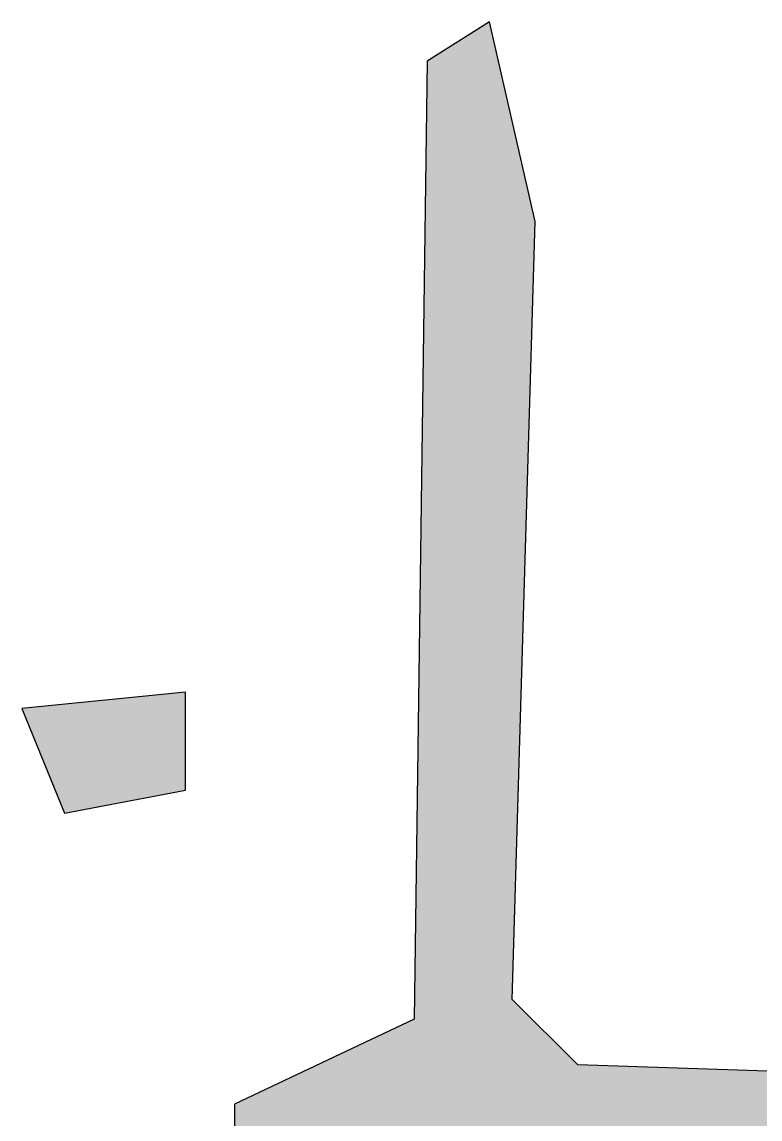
# Model space of a CAD drawing. Header units: millimetres. Extents: x -7200 to 93979, y -9600 to 40920.
# Drawn here: x 8623 to 9197, y 3817 to 4669 of the extents above; entities that cross this region are included whole.
import ezdxf

# ---------------------------------------------------------------- set-up
doc = ezdxf.new("R2010")
doc.units = ezdxf.units.MM
doc.layers.add('ЗАЛИВКА', color=7, linetype='Continuous')
doc.layers.add('ПЛАН', color=7, linetype='Continuous')

msp = doc.modelspace()

# ---------------------------------------------------------------- hatches: boundary and pattern name
at = {"layer": 'ЗАЛИВКА'}
for points in [[(8938.19, 4638.48), (8928.03, 3894.72), (8788.42, 3828.72), (8788.42, 3777.95), (8933.11, 3727.18), (8938.19, 3298.18), (8813.8, 3216.95), (8813.8, 3029.11), (8732.57, 2914.88), (8813.8, 2793.03), (8813.8, 2564.57), (8897.57, 2516.34), (9412.88, 2544.27), (9476.34, 2404.65), (9577.88, 2536.65), (9803.8, 2536.65), (9834.26, 2663.57), (9806.34, 2737.19), (9004.19, 2752.42), (8988.96, 2894.57), (9049.88, 2968.19), (9283.42, 2940.26), (9359.57, 2993.57), (9283.42, 3046.88), (9049.88, 3018.96), (8994.03, 3082.42), (8996.57, 3610.41), (9153.96, 3752.57), (9511.88, 3767.8), (9511.88, 3843.95), (9054.96, 3859.18), (9004.19, 3909.95), (9021.96, 4514.1), (8986.42, 4668.94)], [(8623.42, 4135.87), (8656.42, 4054.64), (8750.34, 4072.41), (8750.34, 4148.56)]]:
    msp.add_hatch(color=7, dxfattribs=at).paths.add_polyline_path(points)

# ---------------------------------------------------------------- linework, layer by layer
at = {"layer": 'ПЛАН'}
msp.add_lwpolyline([(9511.88, 3767.8), (9511.88, 3843.95), (9054.96, 3859.18), (9004.19, 3909.95), (9021.96, 4514.1), (8986.42, 4668.94), (8938.19, 4638.48), (8928.03, 3894.72), (8788.42, 3828.72), (8788.42, 3777.95)], dxfattribs=at)
msp.add_lwpolyline([(8623.42, 4135.87), (8656.42, 4054.64), (8750.34, 4072.41), (8750.34, 4148.56)], close=True, dxfattribs=at)

doc.saveas('drawing.dxf')
